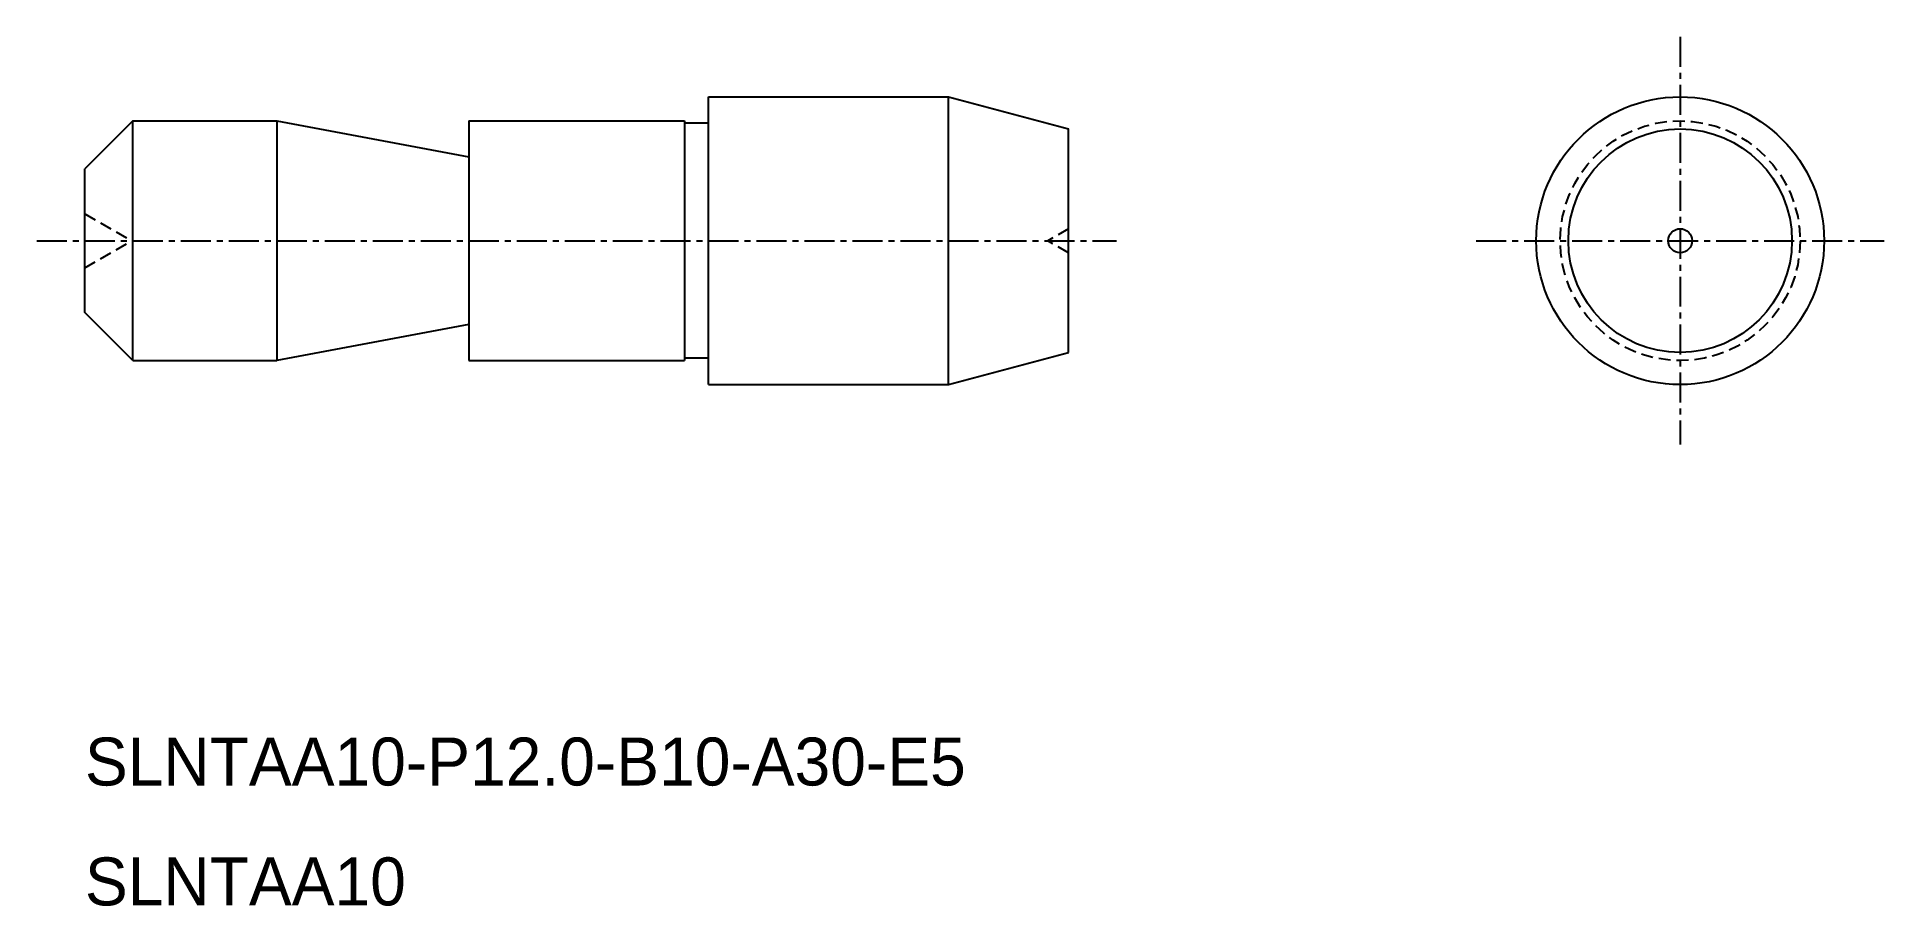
# Model space of a CAD drawing. Extents: x -2179.6 to -2102.6, y -677.4 to -641.2.
import ezdxf

# ---------------------------------------------------------------- set-up
doc = ezdxf.new("R2010")
doc.units = 0
doc.linetypes.add('CENTER', pattern=[2, 1.25, -0.25, 0.25, -0.25])
doc.linetypes.add('DASHED', pattern=[0.75, 0.5, -0.25])
doc.layers.get('0').update_dxf_attribs({"linetype": 'CONTINUOUS'})
doc.layers.add('CENTER', color=1, linetype='CENTER')

msp = doc.modelspace()

# ---------------------------------------------------------------- linework, layer by layer
at = {"color": 7, "linetype": 'CONTINUOUS'}
for p, q in [((-2151.633, -643.66), (-2141.633, -643.66)), ((-2151.633, -655.66), (-2151.633, -643.66)), ((-2141.633, -655.66), (-2141.633, -643.66)), ((-2141.633, -643.66), (-2136.633, -645)), ((-2175.633, -644.66), (-2177.633, -646.66)), ((-2175.633, -644.66), (-2169.633, -644.66)), ((-2169.633, -644.66), (-2169.633, -654.66)), ((-2169.633, -644.66), (-2161.633, -646.16)), ((-2161.633, -644.66), (-2161.633, -654.66)), ((-2161.633, -644.66), (-2152.633, -644.66)), ((-2152.633, -644.66), (-2152.633, -654.66)), ((-2136.633, -654.32), (-2136.633, -645)), ((-2177.633, -652.66), (-2177.633, -646.66)), ((-2175.633, -654.66), (-2177.633, -652.66)), ((-2161.633, -653.16), (-2169.633, -654.66)), ((-2141.633, -655.66), (-2136.633, -654.32)), ((-2175.633, -654.66), (-2169.633, -654.66)), ((-2161.633, -654.66), (-2152.633, -654.66)), ((-2151.633, -655.66), (-2141.633, -655.66))]:
    msp.add_line(p, q, dxfattribs=at)
at = {"color": 3, "linetype": 'DASHED'}
for p, q in [((-2177.633, -648.535), (-2175.685, -649.66)), ((-2177.633, -650.785), (-2175.685, -649.66)), ((-2136.633, -649.16), (-2137.499, -649.66)), ((-2136.633, -650.16), (-2137.499, -649.66))]:
    msp.add_line(p, q, dxfattribs=at)
at = {"color": 7, "linetype": 'CONTINUOUS'}
for points in [[(-2151.633, -644.76), (-2152.633, -644.76)], [(-2151.633, -654.56), (-2152.633, -654.56)]]:
    msp.add_lwpolyline(points, dxfattribs=at)
at = {"color": 3, "linetype": 'DASHED'}
msp.add_circle((-2111.133, -649.66), 5, dxfattribs=at)
at = {"layer": 'CENTER', "color": 1, "linetype": 'CENTER'}
for p, q in [((-2111.133, -641.16), (-2111.133, -658.16)), ((-2179.633, -649.66), (-2134.633, -649.66)), ((-2119.633, -649.66), (-2102.633, -649.66))]:
    msp.add_line(p, q, dxfattribs=at)
at = {"layer": 'CENTER', "color": 7, "linetype": 'CONTINUOUS'}
msp.add_line((-2175.633, -654.66), (-2175.633, -644.66), dxfattribs=at)
for radius in [6, 4.66, 0.5]:
    msp.add_circle((-2111.133, -649.66), radius, dxfattribs=at)

# ---------------------------------------------------------------- texts
at = {"color": 7, "linetype": 'CONTINUOUS'}
for s, p in [('SLNTAA10-P12.0-B10-A30-E5', (-2177.633, -672.381)), ('SLNTAA10', (-2177.633, -677.381))]:
    msp.add_text(s, height=2, dxfattribs=at).set_placement(p)

doc.saveas('drawing.dxf')
